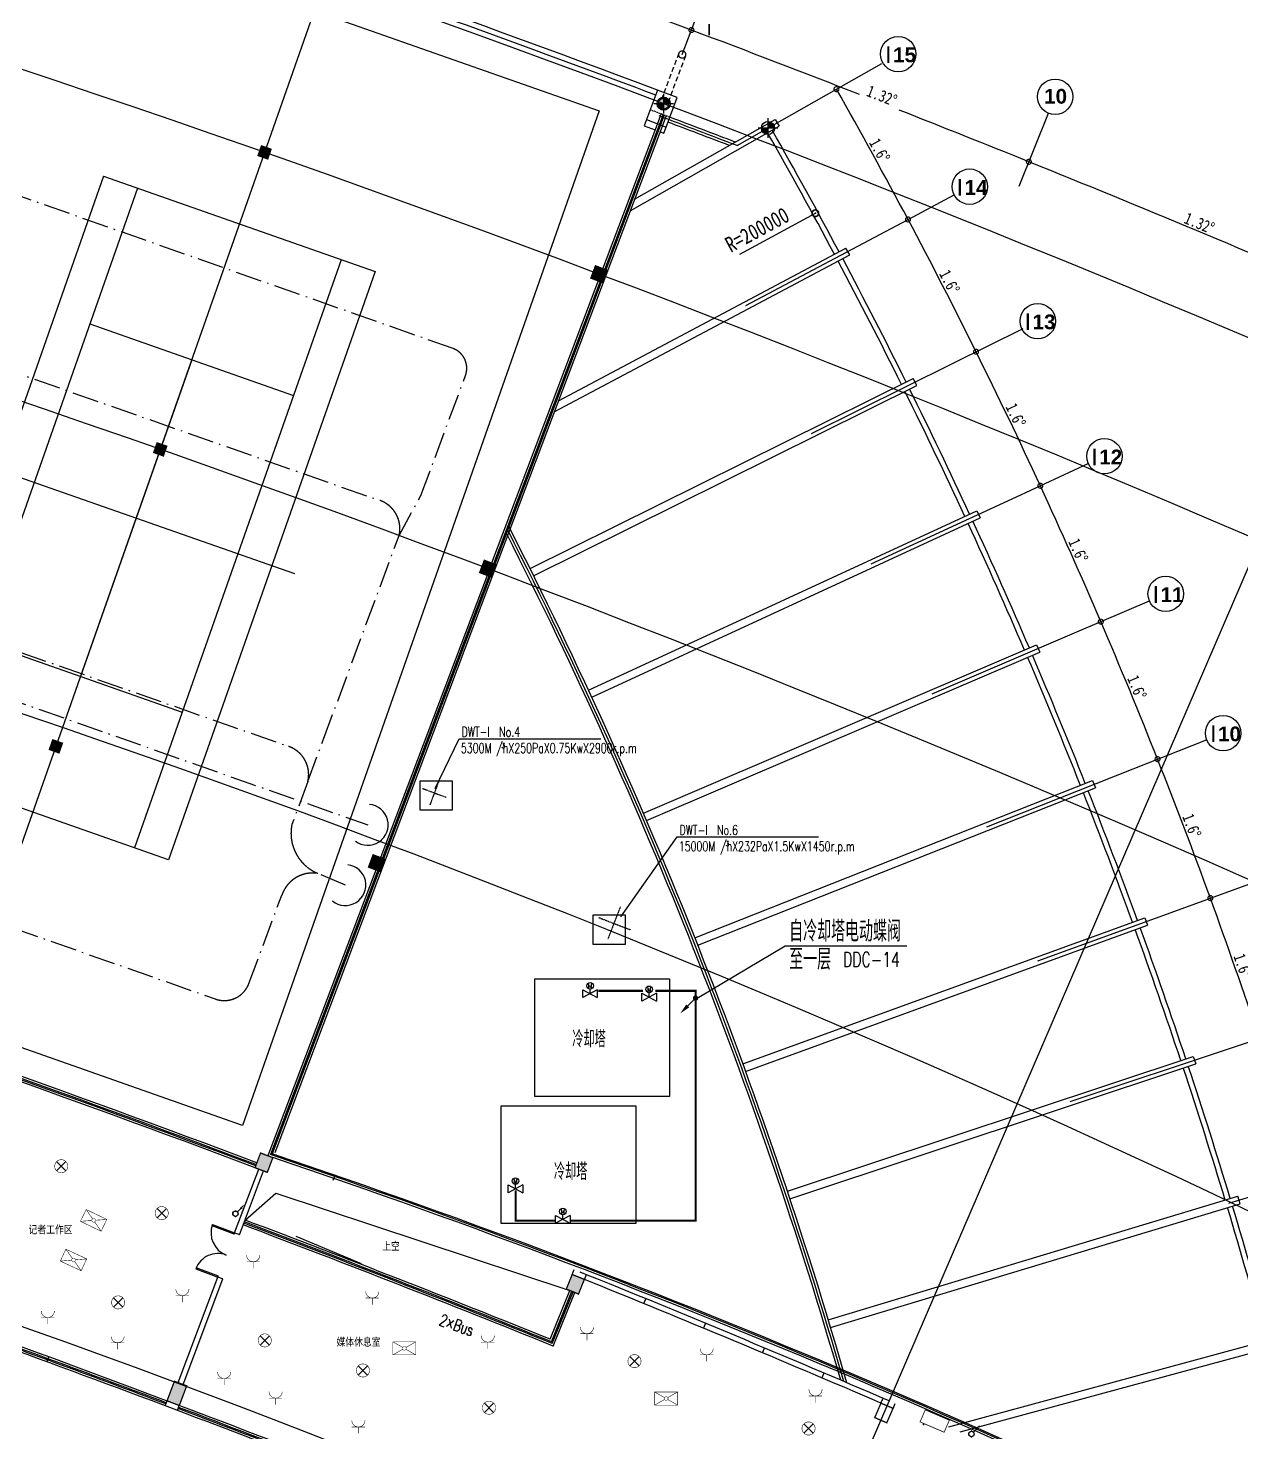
# Model space of a CAD drawing. Extents: x 24221263 to 48466785, y 43033036 to 86624613.
# Drawn here: x 24335124 to 24381379, y 43194595 to 43248150 of the extents above; entities that cross this region are included whole.
import ezdxf
from ezdxf.enums import TextEntityAlignment as Align

# ---------------------------------------------------------------- set-up
doc = ezdxf.new("R2010")
doc.units = 0
doc.header["$MEASUREMENT"] = 0
for name, pattern in [('CENTER', [1550, 1000, -250, 50, -250]), ('DASHDOT', [1, 0.5, -0.25, 0, -0.25]), ('DASHED', [0.75, 0.5, -0.25]), ('HIDDEN', [9.525, 6.35, -3.175])]:
    doc.linetypes.add(name, pattern=pattern)
doc.layers.get('0').update_dxf_attribs({"linetype": 'CONTINUOUS'})
doc.layers.get('DEFPOINTS').update_dxf_attribs({"linetype": 'CONTINUOUS'})
for name, color, linetype in [('AC-Q', 7, 'CENTER'), ('AC-W', 7, 'CONTINUOUS'), ('DZ1', 8, 'DASHED'), ('EQUIP', 3, 'CONTINUOUS'), ('J-DIM', 7, 'CONTINUOUS'), ('LWIRE', 4, 'CONTINUOUS'), ('ZX', 1, 'DASHDOT'), ('楼控', 1, 'CONTINUOUS'), ('设备-动力', 3, 'CONTINUOUS'), ('设备-插座', 3, 'CONTINUOUS'), ('设备-照明', 3, 'CONTINUOUS'), ('设备-箱柜', 3, 'CONTINUOUS')]:
    doc.layers.add(name, color=color, linetype=linetype)
doc.styles.add('_SIMPLEX', font='SIMPLEX', dxfattribs={"width": 0.6})
doc.styles.add('DFHZ', font='romans.shx', dxfattribs={"width": 0.7, "bigfont": 'dfhz.shx'})
doc.styles.add('IDQSTYLE', font='simplex.shx', dxfattribs={"width": 0.7, "bigfont": 'hzfs1.shx'})
doc.styles.add('Q1', font='SimSun.ttf', dxfattribs={"width": 0.8, "height": 450})
doc.styles.add('Q200', font='SimSun.ttf', dxfattribs={"width": 0.8, "height": 450})
doc.styles.add('ROMANC', font='romanc', dxfattribs={"width": 0.8})
doc.styles.add('T-SG-01$0$Arial', font='ARIALBD.TTF')
doc.dimstyles.new('Q2', dxfattribs={"dimscale": 150, "dimtxt": 2.5, "dimasz": 2.5, "dimexe": 0, "dimexo": 0, "dimgap": 0.5, "dimtad": 1, "dimdec": 4, "dimdsep": 46, "dimtxsty": 'Q200', "dimblk1": 'DOTSMALL', "dimblk2": 'DOTSMALL', "dimsah": 1, "dimcen": 2.5, "dimadec": 0, "dimazin": 0, "dimtfac": 1, "dimtdec": 3, "dimtmove": 2, "dimatfit": 3, "dimldrblk": 'DOTSMALL', "dimfxl": 1, "dimtolj": 1, "dimtzin": 10, "dimarcsym": 0})

# ---------------------------------------------------------------- blocks, each defined once
blk = doc.blocks.new('_DOTSMALL')
at = {"color": 0, "linetype": 'ByBlock', "const_width": 0.5}
blk.add_lwpolyline([(-0.0625, 0, 1), (0.0625, 0, 1)], format="xyb", close=True, dxfattribs=at)
blk = doc.blocks.new('*D75')
at = {"color": 0, "linetype": 'ByBlock'}
blk.add_arc((24148884, 42687479), 599173, 66.68798, 68.00798, dxfattribs=at)
at = {"layer": 'DEFPOINTS', "color": 0, "linetype": 'ByBlock'}
for p in [(24374009, 43244908), (24372886, 43242126), (24381767, 43239542), (24386395, 43238656), (24385604, 43236819)]:
    blk.add_point(p, dxfattribs=at)
at = {"color": 0, "linetype": 'ByBlock', "xscale": 375, "yscale": 375, "zscale": 375}
for p, rotation in [((24373260, 43243053), 158.0079804357551), ((24385999, 43237737), 336.6879804359929)]:
    blk.add_blockref('_DOTSMALL', p, dxfattribs=dict(at, rotation=rotation))
at = {"color": 0, "linetype": 'ByBlock', "insert": (24379761, 43240709), "char_height": 450, "attachment_point": 5, "rotation": 337.348, "style": 'Q200'}
blk.add_mtext('\\A1;1.32°', dxfattribs=at)
blk = doc.blocks.new('*D76')
at = {"color": 0, "linetype": 'ByBlock'}
for start, end in [(68.671998, 69.32798), (68.00798, 68.51632)]:
    blk.add_arc((24148884, 42687479), 599173, start, end, dxfattribs=at)
at = {"layer": 'DEFPOINTS', "color": 0, "linetype": 'ByBlock'}
for p in [(24360756, 43249010), (24360050, 43247139), (24364701, 43246434), (24374009, 43244908), (24372886, 43242126)]:
    blk.add_point(p, dxfattribs=at)
at = {"color": 0, "linetype": 'ByBlock', "xscale": 375, "yscale": 375, "zscale": 375}
for p, rotation in [((24360403, 43248075), 159.3279804357317), ((24373260, 43243053), 338.0079804359126)]:
    blk.add_blockref('_DOTSMALL', p, dxfattribs=dict(at, rotation=rotation))
at = {"color": 0, "linetype": 'ByBlock', "insert": (24367662, 43245568), "char_height": 450, "attachment_point": 5, "rotation": 338.5942, "style": 'Q200'}
blk.add_mtext('\\A1;1.32°', dxfattribs=at)
blk = doc.blocks.new('A$C78551AF3')
for points in [[(1500, 2500), (1500, 1500), (2500, 1500, 0.4142136)], [(500, 1500, 0.4142136), (1500, 500), (1500, 1500)]]:
    blk.add_hatch(color=256).paths.add_polyline_path(points)
for p, q in [((1500, 0), (1500, 3000)), ((0, 1500), (3000, 1500))]:
    blk.add_line(p, q)
blk.add_circle((1500, 1500), 1000)
blk = doc.blocks.new('A$C5D383393')
at = {"xscale": 0.25, "yscale": 0.25, "zscale": 0.25}
blk.add_blockref('A$C78551AF3', (0, 0), dxfattribs=at)
blk = doc.blocks.new('*D77')
at = {"color": 0, "linetype": 'ByBlock'}
blk.add_arc((24148884, 42687479), 599173, 69.32798, 70.64798, dxfattribs=at)
at = {"layer": 'DEFPOINTS', "color": 0, "linetype": 'ByBlock'}
for p in [(24348095, 43254686), (24347101, 43251855), (24356091, 43249683), (24360756, 43249010), (24360050, 43247139)]:
    blk.add_point(p, dxfattribs=at)
at = {"color": 0, "linetype": 'ByBlock', "xscale": 375, "yscale": 375, "zscale": 375}
for p, rotation in [((24347432, 43252799), 160.6479804357007), ((24360403, 43248075), 339.3279804360387)]:
    blk.add_blockref('_DOTSMALL', p, dxfattribs=dict(at, rotation=rotation))
at = {"color": 0, "linetype": 'ByBlock', "insert": (24354034, 43250756), "char_height": 450, "attachment_point": 5, "rotation": 339.988, "style": 'Q200'}
blk.add_mtext('\\A1;1.32°', dxfattribs=at)
blk = doc.blocks.new('*D87')
at = {"color": 0, "linetype": 'ByBlock'}
blk.add_arc((24189420, 43145552), 203000, 18.4, 20, dxfattribs=at)
at = {"layer": 'DEFPOINTS', "color": 0, "linetype": 'ByBlock'}
for p in [(24382057, 43215666), (24379238, 43214640), (24381437, 43211419), (24383939, 43210260), (24381093, 43209313)]:
    blk.add_point(p, dxfattribs=at)
at = {"color": 0, "linetype": 'ByBlock', "xscale": 375, "yscale": 375, "zscale": 375}
for p, rotation in [((24380177, 43214982), 110.0000000008097), ((24382042, 43209629), 288.4000000007794)]:
    blk.add_blockref('_DOTSMALL', p, dxfattribs=dict(at, rotation=rotation))
at = {"color": 0, "linetype": 'ByBlock', "insert": (24381411, 43212410), "char_height": 450, "attachment_point": 5, "rotation": 289.2, "style": 'Q200'}
blk.add_mtext('\\A1;1.6°', dxfattribs=at)
blk = doc.blocks.new('*D88')
at = {"color": 0, "linetype": 'ByBlock'}
blk.add_arc((24189420, 43145552), 203000, 16.8, 18.4, dxfattribs=at)
at = {"layer": 'DEFPOINTS', "color": 0, "linetype": 'ByBlock'}
for p in [(24383939, 43210260), (24381093, 43209313), (24383201, 43206032), (24385670, 43204803), (24382798, 43203936)]:
    blk.add_point(p, dxfattribs=at)
at = {"color": 0, "linetype": 'ByBlock', "xscale": 375, "yscale": 375, "zscale": 375}
for p, rotation in [((24382042, 43209629), 108.4000000010566), ((24383756, 43204225), 286.8000000006724)]:
    blk.add_blockref('_DOTSMALL', p, dxfattribs=dict(at, rotation=rotation))
at = {"color": 0, "linetype": 'ByBlock', "insert": (24383203, 43207024), "char_height": 450, "attachment_point": 5, "rotation": 287.6, "style": 'Q200'}
blk.add_mtext('\\A1;1.6°', dxfattribs=at)
blk = doc.blocks.new('*D89')
at = {"color": 0, "linetype": 'ByBlock'}
blk.add_arc((24189420, 43145552), 203000, 24.8, 26.4, dxfattribs=at)
at = {"layer": 'DEFPOINTS', "color": 0, "linetype": 'ByBlock'}
for p in [(24373041, 43236702), (24370354, 43235368), (24372898, 43232412), (24375526, 43231545), (24372791, 43230281)]:
    blk.add_point(p, dxfattribs=at)
at = {"color": 0, "linetype": 'ByBlock', "xscale": 375, "yscale": 375, "zscale": 375}
for p, rotation in [((24371249, 43235813), 116.400000000374), ((24373699, 43230701), 294.8000000004008)]:
    blk.add_blockref('_DOTSMALL', p, dxfattribs=dict(at, rotation=rotation))
at = {"color": 0, "linetype": 'ByBlock', "insert": (24372762, 43233395), "char_height": 450, "attachment_point": 5, "rotation": 295.6, "style": 'Q200'}
blk.add_mtext('\\A1;1.6°', dxfattribs=at)
blk = doc.blocks.new('*D90')
at = {"color": 0, "linetype": 'ByBlock'}
blk.add_arc((24189420, 43145552), 203000, 23.2, 24.8, dxfattribs=at)
at = {"layer": 'DEFPOINTS', "color": 0, "linetype": 'ByBlock'}
for p in [(24375526, 43231545), (24372791, 43230281), (24375252, 43227255), (24377855, 43226315), (24375085, 43225128)]:
    blk.add_point(p, dxfattribs=at)
at = {"color": 0, "linetype": 'ByBlock', "xscale": 375, "yscale": 375, "zscale": 375}
for p, rotation in [((24373699, 43230701), 114.800000000649), ((24376004, 43225522), 293.2000000005183)]:
    blk.add_blockref('_DOTSMALL', p, dxfattribs=dict(at, rotation=rotation))
at = {"color": 0, "linetype": 'ByBlock', "insert": (24375144, 43228241), "char_height": 450, "attachment_point": 5, "rotation": 294, "style": 'Q200'}
blk.add_mtext('\\A1;1.6°', dxfattribs=at)
blk = doc.blocks.new('*D91')
at = {"color": 0, "linetype": 'ByBlock'}
blk.add_arc((24189420, 43145552), 203000, 21.6, 23.2, dxfattribs=at)
at = {"layer": 'DEFPOINTS', "color": 0, "linetype": 'ByBlock'}
for p in [(24377855, 43226315), (24375085, 43225128), (24377461, 43222035), (24380036, 43221022), (24377235, 43219913)]:
    blk.add_point(p, dxfattribs=at)
at = {"color": 0, "linetype": 'ByBlock', "xscale": 375, "yscale": 375, "zscale": 375}
for p, rotation in [((24376004, 43225522), 113.1999999993118), ((24378164, 43220281), 291.5999999997399)]:
    blk.add_blockref('_DOTSMALL', p, dxfattribs=dict(at, rotation=rotation))
at = {"color": 0, "linetype": 'ByBlock', "insert": (24377380, 43223023), "char_height": 450, "attachment_point": 5, "rotation": 292.4, "style": 'Q200'}
blk.add_mtext('\\A1;1.6°', dxfattribs=at)
blk = doc.blocks.new('*D92')
at = {"color": 0, "linetype": 'ByBlock'}
blk.add_arc((24189420, 43145552), 203000, 20, 21.6, dxfattribs=at)
at = {"layer": 'DEFPOINTS', "color": 0, "linetype": 'ByBlock'}
for p in [(24380036, 43221022), (24377235, 43219913), (24379523, 43216755), (24382057, 43215666), (24379238, 43214640)]:
    blk.add_point(p, dxfattribs=at)
at = {"color": 0, "linetype": 'ByBlock', "xscale": 375, "yscale": 375, "zscale": 375}
for p, rotation in [((24378164, 43220281), 111.5999999999448), ((24380177, 43214982), 290.0000000000375)]:
    blk.add_blockref('_DOTSMALL', p, dxfattribs=dict(at, rotation=rotation))
at = {"color": 0, "linetype": 'ByBlock', "insert": (24379470, 43217745), "char_height": 450, "attachment_point": 5, "rotation": 290.8, "style": 'Q200'}
blk.add_mtext('\\A1;1.6°', dxfattribs=at)
blk = doc.blocks.new('*D93')
at = {"color": 0, "linetype": 'ByBlock'}
blk.add_arc((24189420, 43145552), 203000, 26.4, 28, dxfattribs=at)
at = {"layer": 'DEFPOINTS', "color": 0, "linetype": 'ByBlock'}
for p in [(24370412, 43241787), (24367775, 43240385), (24370401, 43237501), (24373041, 43236702), (24370354, 43235368)]:
    blk.add_point(p, dxfattribs=at)
at = {"color": 0, "linetype": 'ByBlock', "xscale": 375, "yscale": 375, "zscale": 375}
for p, rotation in [((24368658, 43240855), 118.000000000427), ((24371249, 43235813), 296.4000000002614)]:
    blk.add_blockref('_DOTSMALL', p, dxfattribs=dict(at, rotation=rotation))
at = {"color": 0, "linetype": 'ByBlock', "insert": (24370238, 43238480), "char_height": 450, "attachment_point": 5, "rotation": 297.2, "style": 'Q200'}
blk.add_mtext('\\A1;1.6°', dxfattribs=at)
blk = doc.blocks.new('*D94')
at = {"color": 0, "linetype": 'ByBlock'}
blk.add_arc((24189420, 43145552), 203000, 28, 29.6, dxfattribs=at)
at = {"layer": 'DEFPOINTS', "color": 0, "linetype": 'ByBlock'}
for p in [(24366797, 43246316), (24365058, 43245328), (24367763, 43242519), (24370412, 43241787), (24367775, 43240385)]:
    blk.add_point(p, dxfattribs=at)
at = {"color": 0, "linetype": 'ByBlock', "xscale": 375, "yscale": 375, "zscale": 375}
for p, rotation in [((24365927, 43245822), 119.6000000000424), ((24368658, 43240855), 298.000000000342)]:
    blk.add_blockref('_DOTSMALL', p, dxfattribs=dict(at, rotation=rotation))
at = {"color": 0, "linetype": 'ByBlock', "insert": (24367573, 43243492), "char_height": 450, "attachment_point": 5, "rotation": 298.8, "style": 'Q200'}
blk.add_mtext('\\A1;1.6°', dxfattribs=at)
blk = doc.blocks.new('A$C14141DA0')
at = {"layer": 'DZ1', "linetype": 'Continuous'}
for points in [[(1284, 9325), (6419, 9325), (6419, 4839), (1284, 4839)], [(0, 4486), (5135, 4486), (5135, 0), (0, 0)]]:
    blk.add_lwpolyline(points, close=True, dxfattribs=at)
blk = doc.blocks.new('_WRLD2')
for p, q in [((0.1, 0.1), (0.1, 0.1)), ((-0.69, -0.69), (-0.1, -0.1)), ((-0.1, -0.1), (-0.1, -0.1))]:
    blk.add_line(p, q)
at = {"const_width": 0.208}
blk.add_lwpolyline([(0.1, 0, 1), (-0.1, 0, 1)], format="xyb", close=True, dxfattribs=at)
blk.add_solid([(-0.49, -0.71), (-0.71, -0.49), (-1.17, -1.17)])
at = {"width": 0.8, "flags": 9}
blk.add_attdef('A', (0, 0), '', height=0.00002, rotation=180, dxfattribs=at)
blk = doc.blocks.new('A$C3A741A3D')
at = {"layer": 'LWIRE', "xscale": 500, "yscale": 500, "zscale": 500}
blk.add_blockref('_WRLD2', (583, 583), dxfattribs=at)
blk = doc.blocks.new('_LINKPT1')
blk.add_line((0, 0), (0, 0))
blk = doc.blocks.new('M_Z39YJY')
for p, q in [((-0.55, 0.3), (0.55, -0.3)), ((0.55, 0.3), (-0.55, -0.3)), ((-0.55, -0.3), (-0.55, 0.3)), ((0, 0), (0, 0.35)), ((0.55, 0.3), (0.55, -0.3))]:
    blk.add_line(p, q)
blk.add_circle((0, 0.6), 0.25)
at = {"xscale": 0.002, "yscale": 0.002, "zscale": 0.002}
for p in [(-0.55, 0), (0, 0.85), (0, 0), (0.55, 0)]:
    blk.add_blockref('_LINKPT1', p, dxfattribs=at)
at = {"style": '_SIMPLEX', "flags": 8}
blk.add_attdef('$TEXT$', text='', height=0.32, dxfattribs=at).set_placement((0, 0.6), align=Align.MIDDLE_CENTER)
at = {"width": 0.8, "flags": 9}
blk.add_attdef('A', (0, 0), '', height=0.00002, dxfattribs=at)
blk = doc.blocks.new('HC001494')
at = {"color": 0, "linetype": 'Continuous'}
for p, q in [((-1.77, 1.77), (1.77, -1.77)), ((1.77, 1.77), (-1.77, -1.77))]:
    blk.add_line(p, q, dxfattribs=at)
at = {"color": 0, "linetype": 'Continuous', "const_width": 0.2}
blk.add_lwpolyline([(1.77, -1.77, 0.198912), (2.5, 0, 0.198912), (1.77, 1.77, 0.198912), (0, 2.5, 0.198912), (-1.77, 1.77, 0.198912), (-2.5, 0, 0.198912), (-1.77, -1.77, 0.198912), (0, -2.5, 0.198912)], format="xyb", close=True, dxfattribs=at)
at = {"color": 0, "style": 'IDQSTYLE', "width": 0.7}
blk.add_attdef('PSFHATT', (4.5, -2.5), '', height=2.5, dxfattribs=at)
blk = doc.blocks.new('HC002297100793')
at = {"color": 0}
for p, q in [((0.74, 1.78), (3.12, 4.17)), ((2.09, 3.72), (2.47, 2.92))]:
    blk.add_line(p, q, dxfattribs=at)
blk.add_circle((0, 1.04), 1.04, dxfattribs=at)
for p in [(-1.04, 1.04), (0, 2.08), (0, 0), (1.04, 1.04)]:
    blk.add_point(p, dxfattribs=at)
at = {"color": 0, "width": 0.7}
blk.add_attdef('PSFHATT', (3.15, 0), '', height=0.025, dxfattribs=at)
blk = doc.blocks.new('HC000426')
at = {"color": 0, "linetype": 'Continuous', "const_width": 0.3}
blk.add_lwpolyline([(5, 2.5), (-5, 2.5), (-5, -2.5), (5, -2.5)], close=True, dxfattribs=at)
at = {"color": 0, "style": 'IDQSTYLE', "width": 0.7}
blk.add_attdef('PSFHATT', (7, -2.5), '', height=2.5, dxfattribs=at)
blk = doc.blocks.new('HC000704')
at = {"color": 0, "linetype": 'Continuous', "const_width": 0.2}
for points in [[(-0.61, 0.35), (-4.38, 2.5)], [(-4.38, 2.5), (4.37, 2.5), (4.37, -2.5), (-4.38, -2.5), (-4.38, 2.5)], [(4.37, 2.5), (0.61, 0.35)], [(-0.61, -0.35), (-4.38, -2.5)], [(0.61, -0.35), (4.37, -2.5)]]:
    blk.add_lwpolyline(points, dxfattribs=at)
at = {"color": 0, "linetype": 'Continuous', "const_width": 0.16}
blk.add_lwpolyline([(0, -0.71, 0.198912), (0.5, -0.5, 0.198912), (0.71, 0, 0.198912), (0.5, 0.5, 0.198912), (0, 0.71, 0.198912), (-0.5, 0.5, 0.198912), (-0.71, 0, 0.198912), (-0.5, -0.5, 0.198912)], format="xyb", close=True, dxfattribs=at)
at = {"color": 0, "style": 'IDQSTYLE', "width": 0.7}
blk.add_attdef('PSFHATT', (6.37, -2.5), '', height=2.5, dxfattribs=at)
blk = doc.blocks.new('HC000133')
at = {"color": 0, "linetype": 'Continuous', "const_width": 0.2}
for points in [[(-2.55, 2.48), (2.48, 2.48)], [(0, 2.5), (0, 0)]]:
    blk.add_lwpolyline(points, dxfattribs=at)
blk.add_lwpolyline([(-2.5, 5, 0.198912), (-1.77, 3.23, 0.198912), (0, 2.5, 0.198912), (1.77, 3.23, 0.198912), (2.5, 5)], format="xyb", dxfattribs=at)
at = {"color": 0, "style": 'IDQSTYLE', "width": 0.7}
blk.add_attdef('PSFHATT', (4.5, 0), '', height=2.5, dxfattribs=at)

msp = doc.modelspace()

# ---------------------------------------------------------------- hatches: boundary and pattern name
at = {"layer": 'AC-W'}
h = msp.add_hatch(color=7, dxfattribs=at)
edge = h.paths.add_edge_path()
edge.add_arc((24320319.79656, 43258471.11545), 200, 73.287980435, 253.287980435)
edge.add_arc((24320319.79656, 43258471.11545), 200, 253.287980435, 73.287980435)
edge = h.paths.add_edge_path()
edge.add_arc((24307121.05478, 43262268.30732), 200, 74.607980435, 254.607980435)
edge.add_arc((24307121.05478, 43262268.30732), 200, 254.607980435, 74.607980435)
edge = h.paths.add_edge_path()
edge.add_arc((24333428.13374, 43254369.78955), 200, 251.967980436, 71.967980436, ccw=False)
edge.add_arc((24333428.13374, 43254369.78955), 200, 71.967980436, 251.967980436, ccw=False)
edge = h.paths.add_edge_path()
edge.add_arc((24346438.78903, 43249968.3999), 200, 250.648022338, 70.648022338, ccw=False)
edge.add_arc((24346438.78903, 43249968.3999), 200, 70.648022338, 250.648022338, ccw=False)
edge = h.paths.add_edge_path()
edge.add_arc((24359343.48307, 43245267.94051), 200, 69.327980435, 249.327980435)
edge.add_arc((24359343.48307, 43245267.94051), 200, 249.327980435, 69.327980435)
for points in [[(24356567.83935, 43238619.74484), (24357035.65747, 43238443.26196), (24357212.14035, 43238911.08008), (24356744.32223, 43239087.56296)], [(24352331.62363, 43227392.34637), (24352799.44175, 43227215.86349), (24352975.92463, 43227683.68161), (24352508.10651, 43227860.16449)], [(24348095.37657, 43216164.95971), (24348563.1947, 43215988.47686), (24348739.67755, 43216456.29498), (24348271.85942, 43216632.77784)], [(24343770.91376, 43204703.58189), (24344238.73188, 43204527.09901), (24344450.54789, 43205088.46696), (24343982.72977, 43205264.94984)], [(24355634.14289, 43200076.84617), (24356097.77135, 43199889.63332), (24356322.43195, 43200445.98538), (24355858.80349, 43200633.19823)], [(24341168.3226, 43196388.49741), (24340700.50439, 43196564.98006), (24340418.13216, 43195816.47092), (24340885.95037, 43195639.98828)]]:
    msp.add_hatch(color=7, dxfattribs=at).paths.add_polyline_path(points)

# ---------------------------------------------------------------- linework, layer by layer
at = {"layer": 'AC-Q'}
for p, q in [((24351318.73332, 43235934.73479), (24334413.61234, 43241881.63592)), ((24332447.27638, 43235790.80431), (24348529.00297, 43230142.04347)), ((24350095.0185, 43230330.91482), (24351791.79742, 43234906.04459)), ((24349261.96456, 43228803.65618), (24350095.0185, 43230330.91482)), ((24346382.38484, 43221039.26763), (24349261.96456, 43228803.65618)), ((24322378.53861, 43226807.66249), (24348064.45464, 43217778.11148)), ((24328998.59912, 43226399.76557), (24345051.68398, 43220766.06615)), ((24345784.68882, 43219427.66295), (24346382.38484, 43221039.26763)), ((24345784.68882, 43219427.66295), (24345175.4073, 43217784.81957)), ((24325758.7143, 43216938.8615), (24342255.36223, 43211139.11918)), ((24347214.4888, 43215480.7269), (24346170.69148, 43215921.69144)), ((24343538.81786, 43211728.00838), (24344795.47846, 43215100.19788))]:
    msp.add_line(p, q, dxfattribs=at)
at = {"layer": 'AC-Q', "ltscale": 300}
for centre, radius, start, end in [((24351041.72057, 43235184.22568), 800, 339.651687728, 69.740907205), ((24348153.50943, 43229066.68992), 1139.02618, 346.563465556, 70.751744289), ((24344678.19684, 43219691.5936), 1137.53413, 346.583973963, 70.832525551), ((24346801.50062, 43217456.07483), 1658.99143, 168.570654018, 247.651665548), ((24345968.50399, 43214698.33383), 1239.95307, 80.615410985, 161.089173942), ((24342601.76799, 43212077.20395), 1000, 249.732367695, 339.561879318)]:
    msp.add_arc(centre, radius, start, end, dxfattribs=at)
at = {"layer": 'AC-W', "color": 7}
for p, q in [((24328892.13147, 43200009.78268), (24348095.08934, 43254685.63575)), ((24335181.88924, 43252623.3642), (24356882.40039, 43245001.82786)), ((24360049.67278, 43247139.5811), (24361108.57295, 43249946.0232)), ((24365927.2014, 43245822.04891), (24367654.55464, 43246803.32213)), ((24356882.40039, 43245001.82786), (24343296.18343, 43206318.308)), ((24359249.04974, 43244876.04338), (24352788.82517, 43227754.26428)), ((24359436.15528, 43244805.39267), (24352799.4435, 43227215.86282)), ((24359319.2171, 43244849.55672), (24352858.99789, 43227727.79184)), ((24359365.99348, 43244831.89405), (24352905.7797, 43227710.14355)), ((24372885.98765, 43242126.17772), (24374009.41999, 43244907.88579)), ((24358070.67427, 43241186.40638), (24363740.60586, 43244407.37582)), ((24358236.3731, 43241625.56431), (24363592.4233, 43244668.2243)), ((24363592.4233, 43244668.2243), (24363740.60586, 43244407.37582)), ((24338002.51812, 43242501.82725), (24330125.826, 43220074.82073)), ((24338002.51812, 43242501.82725), (24348352.71843, 43238866.68578)), ((24339295.11378, 43242047.84878), (24331418.42166, 43219620.84226)), ((24368658.09206, 43240854.57724), (24370412.17059, 43241787.23734)), ((24355176.75297, 43233516.53659), (24366432.84905, 43239501.50904)), ((24355337.12605, 43233941.57949), (24366292.00759, 43239766.39332)), ((24366432.84905, 43239501.50904), (24366292.00759, 43239766.39332)), ((24347060.12277, 43239320.66425), (24339183.43065, 43216893.65774)), ((24348352.71843, 43238866.68578), (24340476.02631, 43216439.67927)), ((24337477.54305, 43236872.74862), (24345242.55204, 43234145.5641)), ((24370353.50628, 43235368.15619), (24373040.64156, 43236702.06173)), ((24341360.04754, 43235509.15636), (24337118.49688, 43223432.35016)), ((24354253.54617, 43227543.53117), (24368853.67219, 43234791.09667)), ((24368987.06274, 43234522.38314), (24368853.67219, 43234791.09667)), ((24354386.93672, 43227274.81765), (24368987.06274, 43234522.38314)), ((24333205.58662, 43231589.87173), (24345272.95781, 43227351.63478)), ((24372790.78138, 43230281.17065), (24375526.26277, 43231545.14051)), ((24356478.62204, 43222909.13361), (24371275.4196, 43229746.21394)), ((24356604.45767, 43222636.80036), (24371401.25522, 43229473.8807)), ((24371275.4196, 43229746.21394), (24371401.25522, 43229473.8807)), ((24352975.95242, 43227683.67112), (24344521.15053, 43205275.58781)), ((24352612.31626, 43227286.45598), (24344263.42064, 43205159.06011)), ((24352682.48897, 43227259.98355), (24344360.08618, 43205202.8026)), ((24352729.27079, 43227242.33526), (24344424.51311, 43205231.91985)), ((24375085.06924, 43225128.11573), (24377854.77622, 43226315.21366)), ((24333235.99239, 43224795.94242), (24341001.00138, 43222068.7579)), ((24358573.43042, 43218214.41515), (24373555.36141, 43224635.67898)), ((24373555.36141, 43224635.67898), (24373673.54398, 43224359.93838)), ((24358691.61299, 43217938.67455), (24373673.54398, 43224359.93838)), ((24377234.58086, 43219913.00964), (24380036.3537, 43221022.30998)), ((24340476.02631, 43216439.67927), (24330125.826, 43220074.82073)), ((24360536.33783, 43213463.03662), (24375691.7198, 43219463.47683)), ((24360646.77519, 43213184.10368), (24375802.15717, 43219184.54388)), ((24375691.7198, 43219463.47683), (24375802.15717, 43219184.54388)), ((24379237.64011, 43214639.91895), (24382056.71797, 43215665.97938)), ((24343296.18343, 43206318.308), (24321596.14404, 43213939.67865)), ((24362365.81366, 43208658.70299), (24377682.8289, 43214233.64061)), ((24362468.4197, 43208376.7952), (24377785.43494, 43213951.73283)), ((24377682.8289, 43214233.64061), (24377785.43494, 43213951.73283)), ((24381092.68506, 43209312.95546), (24383939.3131, 43210259.90257)), ((24364060.43133, 43203805.16053), (24379527.13609, 43208950.2484)), ((24379527.13609, 43208950.2484), (24379621.8308, 43208665.5856)), ((24364155.12604, 43203520.49772), (24379621.8308, 43208665.5856)), ((24342993.44037, 43202218.09218), (24343911.26442, 43204650.63505)), ((24343180.56368, 43202147.48859), (24344098.39167, 43204580.0419)), ((24346814.4647, 43204403.29951), (24346742.94797, 43204216.52329)), ((24365618.86944, 43198906.19389), (24381223.20325, 43203617.42003)), ((24381309.91279, 43203330.22418), (24381223.20325, 43203617.42003)), ((24365705.57898, 43198618.99804), (24381309.91279, 43203330.22418)), ((24340840.53044, 43196512.15576), (24342358.008, 43200533.98238)), ((24341027.65773, 43196441.5627), (24342545.13131, 43200463.37879)), ((24355858.80349, 43200633.19823), (24355933.47408, 43200818.76337)), ((24356322.65892, 43200445.89717), (24356397.63384, 43200631.31227)), ((24355024.30578, 43198166.26777), (24355773.24078, 43200020.69057)), ((24355065.76586, 43198068.64716), (24355842.78348, 43199992.60476)), ((24355093.40379, 43198003.56148), (24355889.14111, 43199973.87054)), ((24355134.85749, 43197905.92508), (24355958.68381, 43199945.78473)), ((24355819.81641, 43200001.86155), (24355819.8198, 43200001.86996)), ((24358593.77226, 43199521.68384), (24358669.56809, 43199706.76489)), ((24360933.33858, 43198773.83614), (24360856.7248, 43198589.09219)), ((24370210.11964, 43194826.94929), (24382769.70783, 43198239.31387)), ((24363115.52996, 43197646.49966), (24363192.96019, 43197830.90291)), ((24370648.93012, 43194635.29594), (24382848.36458, 43197949.80892)), ((24335843.4101, 43197302.16373), (24335912.77987, 43197491.32931)), ((24365448.3887, 43196877.98364), (24365370.14353, 43196693.9247)), ((24340347.19279, 43195627.91878), (24340417.7258, 43195815.11528)), ((24340814.73603, 43195451.50936), (24340885.44127, 43195638.64087)), ((24367625.12945, 43195729.08201), (24367703.8746, 43195913.24879)), ((24368084.3001, 43195531.1873), (24368164.03548, 43195714.95776))]:
    msp.add_line(p, q, dxfattribs=at)
at = {"layer": 'AC-W', "color": 7, "linetype": 'HIDDEN', "ltscale": 30}
for p, q in [((24359921.58007, 43247189.59086), (24359280.63143, 43245490.86109)), ((24360178.87462, 43247092.51092), (24359537.92598, 43245393.78115))]:
    msp.add_line(p, q, dxfattribs=at)
at = {"layer": 'AC-W', "color": 7, "ltscale": 300}
for p, q in [((24362139.10519, 43243670.11076), (24365927.2014, 43245822.04891)), ((24362477.45891, 43237568.2763), (24368658.09206, 43240854.57724)), ((24364979.23572, 43232700.34512), (24370353.50628, 43235368.15619)), ((24367253.33876, 43227722.51295), (24372790.78138, 43230281.17065)), ((24363145.42798, 43184701.68532), (24382061.71234, 43228599.45503)), ((24369570.25721, 43222764.46428), (24375085.06924, 43225128.11573)), ((24371655.92195, 43217704.26232), (24377234.58086, 43219913.00964)), ((24373599.48439, 43212587.79809), (24379237.64011, 43214639.91895)), ((24374832.93485, 43207230.61372), (24381092.68506, 43209312.95546)), ((24380883.63022, 43203358.20939), (24382798.26921, 43203936.27298))]:
    msp.add_line(p, q, dxfattribs=at)
at = {"layer": 'AC-W', "color": 7, "linetype": 'ByBlock'}
msp.add_line((24362245.22267, 43239526.43027), (24365124.28996, 43241091.93509), dxfattribs=at)
at = {"layer": 'AC-W', "color": 7, "const_width": 50}
msp.add_lwpolyline([(24360178.87462, 43247092.51092, -0.9999977471), (24359921.58007, 43247189.59086, -0.9999977471)], format="xyb", close=True, dxfattribs=at)
at = {"layer": 'AC-W', "color": 7}
for points in [[(24359858.93687, 43245500.97993), (24359110.44364, 43245783.39431), (24358686.77463, 43244660.52875), (24359435.01658, 43244378.20937)], [(24359858.93687, 43245500.97993), (24359110.44364, 43245783.39431), (24358686.77463, 43244660.52875), (24359435.01658, 43244378.20937)], [(24342993.44037, 43202218.09218), (24342977.55456, 43202175.98944), (24342135.49966, 43202493.70562), (24342151.38547, 43202535.80837)], [(24342358.008, 43200533.98238), (24342373.89381, 43200576.08513), (24341531.83891, 43200893.80131), (24341515.9531, 43200851.69857)]]:
    msp.add_lwpolyline(points, close=True, dxfattribs=at)
at = {"layer": 'AC-W', "color": 7, "const_width": 50}
msp.add_lwpolyline([(24359414.08666, 43245455.06381, 1), (24359272.87947, 43245080.8172, 1), (24359414.08666, 43245455.06381, 1)], format="xyb", dxfattribs=at)
msp.add_lwpolyline([(24359414.08666, 43245455.06381, 1), (24359272.87947, 43245080.8172, 1), (24359414.08666, 43245455.06381, 1)], format="xyb", dxfattribs=at)
at = {"layer": 'AC-W', "color": 7}
for points in [[(24358686.77463, 43244660.52875), (24358598.56757, 43244426.75033), (24359019.59502, 43244267.89224)], [(24359206.71832, 43244197.28865), (24359347.06081, 43244144.33595), (24359435.01658, 43244378.20937)], [(24343392.37446, 43202708.85852), (24344564.65, 43203735.68612), (24355773.24078, 43200020.69057)]]:
    msp.add_lwpolyline(points, dxfattribs=at)
at = {"layer": 'AC-W', "color": 7, "const_width": 40}
for points in [[(24344012.80726, 43243665.78094), (24344390.20005, 43243533.21142), (24344257.63053, 43243155.81862), (24343880.23774, 43243288.38814), (24344012.80726, 43243665.78094)], [(24340036.35352, 43232343.77513), (24340413.74631, 43232211.20561), (24340281.17679, 43231833.81281), (24339903.784, 43231966.38233), (24340036.35352, 43232343.77513)], [(24336059.89977, 43221021.76931), (24336437.29257, 43220889.19979), (24336304.72305, 43220511.807), (24335927.33025, 43220644.37652), (24336059.89977, 43221021.76931)]]:
    msp.add_lwpolyline(points, dxfattribs=at)
at = {"layer": 'AC-W', "color": 7, "const_width": 50}
for points in [[(24357212.14035, 43238911.08008), (24357035.65747, 43238443.26196), (24356567.83935, 43238619.74484), (24356744.32223, 43239087.56296)], [(24352975.92463, 43227683.68161), (24352799.44175, 43227215.86349), (24352331.62363, 43227392.34637), (24352508.10651, 43227860.16449)], [(24348739.67755, 43216456.29498), (24348563.1947, 43215988.47686), (24348095.37657, 43216164.95971), (24348271.85942, 43216632.77784)], [(24348739.67755, 43216456.29498), (24348563.1947, 43215988.47686), (24348095.37657, 43216164.95971), (24348271.85942, 43216632.77784)], [(24344238.73188, 43204527.09901), (24344450.54789, 43205088.46696), (24343982.72977, 43205264.94984), (24343770.91376, 43204703.58189)], [(24356097.77135, 43199889.63332), (24356322.43195, 43200445.98538), (24355858.80349, 43200633.19823), (24355634.14289, 43200076.84617)], [(24341168.3226, 43196388.49741), (24340700.50439, 43196564.98006), (24340418.13216, 43195816.47092), (24340885.95037, 43195639.98828)], [(24367387.66224, 43195178.07445), (24367625.12945, 43195729.08201), (24368084.3001, 43195531.1873), (24367846.83289, 43194980.17974)]]:
    msp.add_lwpolyline(points, close=True, dxfattribs=at)
at = {"layer": 'AC-W', "color": 7}
for centre in [(24368282.92176, 43247160.28433), (24374262.19226, 43245533.7701), (24371008.16022, 43242104.13065), (24373599.01087, 43236979.23866), (24376139.01257, 43231828.27066), (24378475.19258, 43226581.12445), (24380663.95282, 43221270.79405)]:
    msp.add_circle(centre, 675, dxfattribs=at)
at = {"layer": 'AC-W', "color": 7, "ltscale": 300}
for centre, radius, start, end in [((24148883.81275, 42687478.92908), 596172.67138, 66.68798043582, 75.30589689322), ((24148883.81275, 42687478.92908), 589222.67138, 65.36798043582, 75.12860220513), ((24148883.81275, 42687478.92908), 595673.10694, 69.02213508644, 69.32798043589), ((24148883.81275, 42687478.92908), 577222.67138, 64.04798043582, 74.81206888449), ((24200085.69196, 42822314.57016), 421812.04579, 62.5579175751, 76.2830629249), ((24189419.73071, 43145551.85), 184000, 16.0920393681, 26.9763462671), ((24203368.7725, 42828700.35855), 392631.86365, 62.5441212663, 75.7362059944)]:
    msp.add_arc(centre, radius, start, end, dxfattribs=at)
at = {"layer": 'AC-W', "color": 7}
for centre, radius, start, end in [((24148883.81275, 42687478.92908), 596572.67138, 69.36639706043, 71.77581668735), ((24148883.81275, 42687478.92908), 596372.67138, 69.3664099525, 70.60950907336), ((24148883.81275, 42687478.92908), 595573.10694, 69.04872900279, 69.2895208555), ((24148883.81275, 42687478.92908), 595773.10694, 69.03290432335, 69.28952946078), ((24189419.73071, 43145551.85), 199900, 28.0429933359, 29.557006665), ((24189419.73071, 43145551.85), 200100, 28.0429503641, 29.5570496369), ((24189419.73071, 43145551.85), 199900, 26.4429933358, 27.9570066652), ((24189419.73071, 43145551.85), 200100, 26.4429503639, 27.9570496371), ((24189419.73071, 43145551.85), 199900, 24.8429933357, 26.3570066651), ((24189419.73071, 43145551.85), 200100, 24.8429503638, 26.3570496369), ((24189419.73071, 43145551.85), 200100, 23.2429503638, 24.7570496369), ((24189419.73071, 43145551.85), 183900, 16.1174570687, 26.9479387437), ((24189419.73071, 43145551.85), 184100, 16.0666463795, 27.004710117), ((24189419.73071, 43145551.85), 199900, 23.2429933356, 24.757006665), ((24189419.73071, 43145551.85), 199900, 21.6429933357, 23.157006665), ((24189419.73071, 43145551.85), 200100, 21.6429503638, 23.1570496368), ((24148883.81275, 42687478.92908), 552922.67138, 69.3538866958, 74.1273722236), ((24148883.81275, 42687478.92908), 552847.67138, 69.3538866958, 74.1251620806), ((24148883.81275, 42687478.92908), 552797.67138, 69.3538962627, 74.1236883053), ((24148883.81275, 42687478.92908), 552722.67138, 69.3538962627, 74.1214771221), ((24189419.73071, 43145551.85), 199900, 20.0429933357, 21.557006665), ((24189419.73071, 43145551.85), 200100, 20.0429503638, 21.5570496369), ((24189419.73071, 43145551.85), 199900, 18.4429933357, 19.957006665), ((24189419.73071, 43145551.85), 200100, 18.4429503638, 19.9570496369), ((24189419.73071, 43145551.85), 199900, 16.8429933356, 18.357006665), ((24189419.73071, 43145551.85), 200100, 16.8429503638, 18.3570496368), ((24245441.65178, 42911176.08419), 310220.19245, 62.6069157496, 71.4056870453), ((24245518.07243, 42911325.17377), 310102.65946, 62.6067979278, 71.4007192324), ((24245627.50963, 42911538.55934), 309737.84965, 62.606561911, 71.3942554022), ((24189419.73071, 43145551.85), 199900, 15.2429933356, 16.7570066649), ((24189419.73071, 43145551.85), 200100, 15.2429503637, 16.7570496368), ((24342993.44037, 43202218.09218), 900.00001, 159.327980435, 249.327980435), ((24148883.81275, 42687478.92908), 550522.67138, 67.9975729117, 69.3175729117), ((24148883.81275, 42687478.92908), 550597.67138, 68.0053789092, 69.3175743294), ((24148883.81275, 42687478.92908), 550647.67138, 68.0105817262, 69.3175752743), ((24148883.81275, 42687478.92908), 550722.67138, 68.0183841804, 69.3175766913), ((24148883.81275, 42687478.92908), 550122.67138, 69.3175653443, 69.3383955274), ((24342358.008, 43200533.98238), 900.00001, 69.327980434, 159.327980434), ((24148883.81275, 42687478.92908), 548322.67138, 69.3175311543, 69.3384297174), ((24148896.02212, 42687473.99832), 553522.67138, 66.6893430497, 68.0093434118), ((24148896.02212, 42687473.99832), 553322.67138, 66.7152760266, 67.9834350121), ((24148883.81275, 42687478.92907), 543022.67139, 67.5696491632, 70.6743589877), ((24148883.81275, 42687478.92908), 543222.67138, 67.5696491632, 70.2574197844), ((24148883.81275, 42687478.92908), 543097.67138, 69.3542977603, 70.2574197844), ((24148883.81275, 42687478.92908), 543147.67138, 69.3542977603, 70.2574197844), ((24148883.81275, 42687478.92908), 543147.67138, 68.0343494825, 69.3015712892), ((24148883.81275, 42687478.92908), 543097.67138, 68.0343494825, 69.3015712892)]:
    msp.add_arc(centre, radius, start, end, dxfattribs=at)
at = {"layer": 'AC-W', "color": 7, "linetype": 'HIDDEN', "ltscale": 10}
msp.add_arc((24148883.81275, 42687478.92908), 595772.67138, 69.28952944198, 69.3664486547, dxfattribs=at)
msp.add_arc((24148883.81275, 42687478.92908), 595772.67138, 69.28952944198, 69.3664486547, dxfattribs=at)
at = {"layer": 'AC-W'}
for centre, start, end in [((24348064.45464, 43217778.11148), 233.102801805, 84.989223913), ((24347214.4888, 43215480.7269), 230.958300297, 83.268846932)]:
    msp.add_arc(centre, 780, start, end, dxfattribs=at)
at = {"layer": 'AC-W', "color": 7, "linetype": 'ByBlock'}
msp.add_point((24365124.28996, 43241091.93509), dxfattribs=at)
at = {"layer": 'AC-W', "color": 7}
for points in [[(24344012.80726, 43243665.78094), (24344390.20005, 43243533.21142), (24343880.23774, 43243288.38814), (24344257.63053, 43243155.81862)], [(24340036.35352, 43232343.77513), (24340413.74631, 43232211.20561), (24339903.784, 43231966.38233), (24340281.17679, 43231833.81281)], [(24336059.89977, 43221021.76931), (24336437.29257, 43220889.19979), (24335927.33025, 43220644.37652), (24336304.72305, 43220511.807)]]:
    msp.add_solid(points, dxfattribs=at)
at = {"layer": 'ZX', "linetype": 'DASHDOT'}
for p, q in [((24350157.94611, 43219164.07709), (24351057.01723, 43218824.85044)), ((24350784.34577, 43219467.3014), (24350434.74071, 43218540.72383)), ((24356653.71651, 43214326.72572), (24356655.39501, 43214326.07651)), ((24357690.30178, 43214644.67811), (24357219.93637, 43213428.58549)), ((24356873.60017, 43214241.6782), (24358073.94908, 43213777.40221))]:
    msp.add_line(p, q, dxfattribs=at)
at = {"layer": '楼控'}
for p, q in [((24350633.84522, 43219167.19067), (24351555.32267, 43221059.99387)), ((24351555.32267, 43221059.99387), (24356946.39477, 43221059.99387)), ((24357713.29842, 43214267.45683), (24359858.58082, 43217316.52879)), ((24359858.58082, 43217316.52879), (24365249.65292, 43217316.52879))]:
    msp.add_line(p, q, dxfattribs=at)
at = {"layer": '楼控', "color": 1}
for p, q in [((24360625.70336, 43211163.81339), (24363969.74174, 43213168.68502)), ((24363969.74174, 43213168.68502), (24368612.05362, 43213168.68502)), ((24345322.29153, 43202093.56336), (24347819.76938, 43201056.45267))]:
    msp.add_line(p, q, dxfattribs=at)
at = {"layer": '楼控'}
for points in [[(24350067.96333, 43219455.11726), (24351281.99878, 43219455.11726), (24351281.99878, 43218328.67309), (24350067.96333, 43218328.67309)], [(24356658.42422, 43214342.7931), (24357872.45967, 43214342.7931), (24357872.45967, 43213216.34893), (24356658.42422, 43213216.34893)]]:
    msp.add_lwpolyline(points, close=True, dxfattribs=at)
at = {"layer": '楼控', "color": 1, "const_width": 80}
for points in [[(24355790.9759, 43202686.38285), (24360562.96022, 43202686.38285), (24360562.96022, 43211445.84446), (24359028.52912, 43211445.84446)], [(24358551.28457, 43211445.84446), (24356856.09153, 43211445.84446)], [(24353700.24676, 43203837.62686), (24353700.24676, 43202686.38285), (24355193.8102, 43202686.38285)]]:
    msp.add_lwpolyline(points, dxfattribs=at)
at = {"layer": '楼控', "color": 0, "linetype": 'ByBlock'}
msp.add_point((24369246.19366, 43194919.31494), dxfattribs=at)

# ---------------------------------------------------------------- block references
at = {"layer": 'AC-W', "color": 7, "rotation": 180.0000000004005}
for p in [(24359718.48344, 43245642.94062), (24363693.71699, 43244715.22343)]:
    msp.add_blockref('A$C5D383393', p, dxfattribs=at)
at = {"layer": 'AC-W', "color": 7, "linetype": 'ByBlock', "xscale": 500, "yscale": 500, "zscale": 500, "rotation": 28.53532057506064}
msp.add_blockref('_DOTSMALL', (24365124.28996, 43241091.93509), dxfattribs=at)
at = {"layer": 'EQUIP', "xscale": 500, "yscale": 500, "zscale": 500}
for p in [(24356539.98874, 43211340.2), (24358790.4798, 43211204.1529), (24353696.81993, 43203895.8969), (24355501.65688, 43202736.27595)]:
    msp.add_blockref('M_Z39YJY', p, dxfattribs=at).add_auto_attribs({'$TEXT$': 'M'})
at = {"layer": '楼控', "color": 1}
for name, p in [('A$C14141DA0', (24353149.54966, 43202576.91237)), ('A$C3A741A3D', (24359977.86947, 43210588.51749))]:
    msp.add_blockref(name, p, dxfattribs=at)
at = {"layer": '设备-动力', "color": 3, "zscale": 100}
for p, xscale, yscale, rotation in [((24337620.96424, 43202696.84406), 100, 100, 154.2592916433478), ((24336855.12219, 43201186.43336), 99.99999999999999, 99.99999999999999, 335.130517924374)]:
    msp.add_blockref('HC000704', p, dxfattribs=dict(at, xscale=xscale, yscale=yscale, rotation=rotation))
at = {"layer": '设备-动力', "color": 3, "xscale": 100, "yscale": 100, "zscale": 100}
for p in [(24349461.433, 43197818.35711), (24359438.65297, 43195903.75199)]:
    msp.add_blockref('HC000704', p, dxfattribs=at)
at = {"layer": '设备-插座', "xscale": 100, "yscale": 100, "zscale": 100}
for p in [(24343702.07245, 43200868.62133), (24341003.43327, 43199584.07655), (24348241.18136, 43199486.15161), (24335874.53502, 43198744.37698), (24338537.0496, 43197781.36135), (24352642.0433, 43197804.14679), (24356420.79386, 43198126.72305), (24360982.94393, 43197320.28238), (24342595.5045, 43196417.91155), (24344556.64515, 43195670.01893), (24365130.35308, 43195753.48337), (24347710.25904, 43194572.27876)]:
    msp.add_blockref('HC000133', p, dxfattribs=at)
at = {"layer": '设备-照明', "xscale": 100, "yscale": 100, "zscale": 100}
for name, p in [('HC001494', (24336387.10761, 43204760.36291)), ('HC001494', (24340216.31784, 43202973.39813)), ('HC002297100793', (24343024.40533, 43202845.75779)), ('HC001494', (24338555.14487, 43199569.65571)), ('HC001494', (24344142.37137, 43198120.59779)), ('HC001494', (24347882.98425, 43196973.84056)), ('HC001494', (24358231.10311, 43197328.78923)), ('HC001494', (24352688.44314, 43195554.04589)), ('HC001494', (24364865.91283, 43194762.23732)), ('HC002297100793', (24371071.81109, 43194446.4292))]:
    msp.add_blockref(name, p, dxfattribs=at)
at = {"layer": '设备-箱柜', "color": 142, "xscale": 99.99999999999999, "yscale": 100, "zscale": 100, "rotation": 336.6879804357905}
msp.add_blockref('HC000426', (24369672.71939, 43195046.4999), dxfattribs=at)

# ---------------------------------------------------------------- texts
at = {"layer": 'AC-W', "color": 7, "style": 'T-SG-01$0$Arial'}
for s, height, p in [('Ⅰ', 425, (24360787.86774, 43247879.17791)), ('Ⅰ', 637.5, (24367472.7132, 43246817.71522)), ('15', 562.5, (24368086.90089, 43246849.21509)), ('10', 562.5, (24373841.65375, 43245268.48058)), ('Ⅰ', 637.5, (24370197.95166, 43241761.56153)), ('14', 562.5, (24370812.13935, 43241793.0614)), ('Ⅰ', 637.5, (24372788.80231, 43236636.66955)), ('13', 562.5, (24373402.99, 43236668.16942)), ('Ⅰ', 637.5, (24375328.80401, 43231485.70155)), ('12', 562.5, (24375942.9917, 43231517.20142)), ('Ⅰ', 637.5, (24377666.88724, 43226238.55534)), ('11', 562.5, (24378281.07493, 43226270.05521)), ('Ⅰ', 637.5, (24379855.64749, 43220928.22494)), ('10', 562.5, (24380469.83518, 43220959.72481))]:
    msp.add_text(s, height=height, dxfattribs=at).set_placement(p)
at = {"layer": 'AC-W', "color": 7, "style": 'Q1', "width": 0.8}
msp.add_text('R=200000', height=600, rotation=28.535320575, dxfattribs=at).set_placement((24361901.50375, 43239577.74075))
for s, p in [('记者工作区', (24335138.94041, 43202195.53513)), ('上空', (24348615.61223, 43201567.14796)), ('媒体休息室', (24346877.00132, 43197911.93639))]:
    msp.add_text(s, height=300, dxfattribs=at).set_placement(p)
at = {"layer": 'J-DIM', "style": 'DFHZ', "width": 0.7}
for s, height, p in [('自冷却塔电动蝶阀', 800, (24364128.71976, 43213322.19414)), ('至一层', 800, (24364128.71976, 43212249.49539)), ('冷却塔', 640, (24355861.52454, 43209292.40222)), ('冷却塔', 640, (24355160.22868, 43204236.94343))]:
    msp.add_text(s, height=height, dxfattribs=at).set_placement(p)
at = {"layer": '楼控', "width": 0.7}
for s, height, style, p in [('DWT-I  No.4', 375, 'ROMANC', (24351645.87651, 43221132.23026)), ('5300M /hX250PaX0.75KwX2900r.p.m', 375, 'ROMANC', (24351616.4363, 43220514.37297)), ('3', 187.5, 'ROMANC', (24353162.39605, 43220702.22134)), ('DWT-I  No.6', 375, 'ROMANC', (24359949.13466, 43217388.76519)), ('15000M /hX232PaX1.5KwX1450r.p.m', 375, 'ROMANC', (24359919.69445, 43216770.9079)), ('3', 187.5, 'ROMANC', (24361707.96934, 43216965.3279)), ('DDC-14', 560, 'DFHZ', (24366176.15203, 43212367.0992))]:
    msp.add_text(s, height=height, dxfattribs=dict(at, style=style)).set_placement(p)
at = {"layer": '楼控', "style": 'DFHZ', "width": 0.7}
msp.add_text('2×Bus', height=448, rotation=340.660159418, dxfattribs=at).set_placement((24350755.71987, 43198715.20688))

# ---------------------------------------------------------------- dimensions: what is measured, and where the dimension line sits
at = {"layer": 'AC-W', "color": 7}
for base, line1, line2, picture, middle in [((24356091.27513, 43249682.59116), ((24360049.51902, 43247139.17358), (24360755.55497, 43249010.40666)), ((24347100.9759, 43251855.1343), (24348095.08934, 43254685.63575)), '*D77', (24354033.71105, 43250755.95059)), ((24367763.22165, 43242518.85077), ((24367775.14447, 43240385.10568), (24370412.17059, 43241787.23734)), ((24365057.70647, 43245328.10705), (24366796.69633, 43246315.99078)), '*D94', (24367572.87876, 43243492.37194)), ((24381766.6769, 43239541.84371), ((24385603.56893, 43236818.80731), (24386395.04526, 43238655.53408)), ((24372885.98765, 43242126.17772), (24374009.41999, 43244907.88579)), '*D75', (24379760.73595, 43240708.83614)), ((24370401.16577, 43237501.40227), ((24367775.14447, 43240385.10568), (24370412.17059, 43241787.23734)), ((24370353.50628, 43235368.15619), (24373040.64156, 43236702.06173)), '*D93', (24370238.0794, 43238479.85857)), ((24372897.98601, 43232412.25428), ((24372790.78138, 43230281.17065), (24375526.26277, 43231545.14051)), ((24370353.50628, 43235368.15619), (24373040.64156, 43236702.06173)), '*D89', (24372762.28333, 43233394.88273)), ((24375251.73543, 43227255.37516), ((24372790.78138, 43230281.17065), (24375526.26277, 43231545.14051)), ((24375085.06924, 43225128.11573), (24377854.77622, 43226315.21366)), '*D90', (24375143.52225, 43228241.40953)), ((24377460.57863, 43222034.78608), ((24377234.58086, 43219913.00964), (24380036.3537, 43221022.30998)), ((24375085.06924, 43225128.11573), (24377854.77622, 43226315.21366)), '*D91', (24377379.93934, 43223023.45751)), ((24379522.79325, 43216754.55791), ((24377234.58086, 43219913.00964), (24380036.3537, 43221022.30998)), ((24379237.64011, 43214639.91895), (24382056.71797, 43215665.97938)), '*D92', (24379469.79072, 43217745.09545)), ((24381436.77121, 43211418.80802), ((24381092.68506, 43209312.95546), (24383939.3131, 43210259.90257)), ((24379237.64011, 43214639.91895), (24382056.71797, 43215665.97938)), '*D87', (24381411.44678, 43212410.43928)), ((24383201.02006, 43206031.69705), ((24381092.68506, 43209312.95546), (24383939.3131, 43210259.90257)), ((24382798.26921, 43203936.27298), (24385670.22771, 43204803.36837)), '*D88', (24383203.39347, 43207023.64879))]:
    dim = msp.add_angular_dim_2l(base=base, line1=line1, line2=line2, dimstyle='Q2', override={"dimadec": 4, "dimazin": 2}, dxfattribs=at)
    dim.commit()
    dim.dimension.update_dxf_attribs({"geometry": picture, "text_midpoint": middle})
dim = msp.add_angular_dim_2l(base=(24364701.32483, 43246433.92871), line1=((24360049.51902, 43247139.17358), (24360755.55497, 43249010.40666)), line2=((24372885.98765, 43242126.17772), (24374009.41999, 43244907.88579)), dimstyle='Q2', override={"dimadec": 4, "dimazin": 2}, dxfattribs=at)
dim.commit()
dim.dimension.update_dxf_attribs({"geometry": '*D76', "text_midpoint": (24367662.34207, 43245568.45665), "dimtype": 130})

doc.saveas('drawing.dxf')
